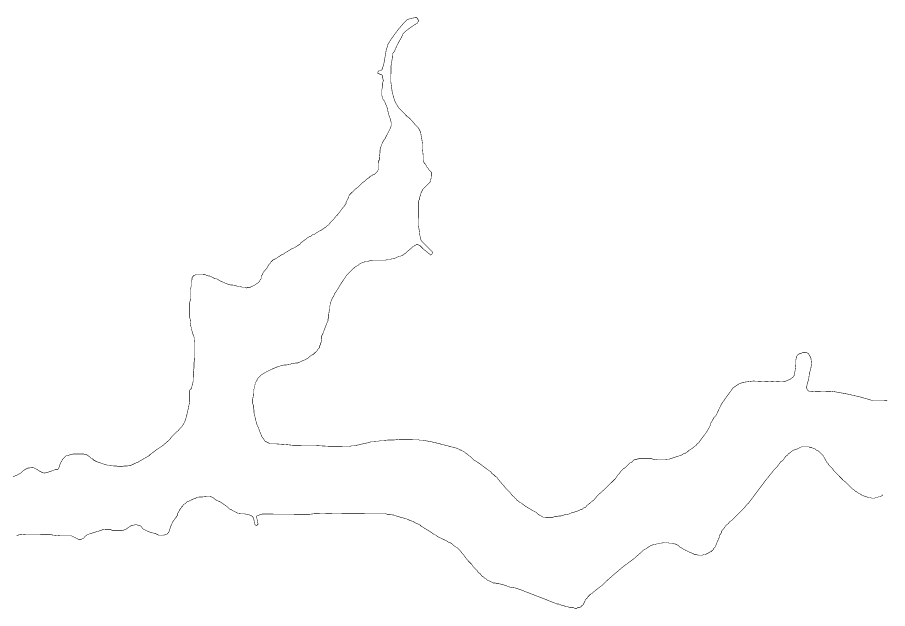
# Model space of a CAD drawing. Header units: metres. Extents: x 319816 to 366074, y 1739234 to 1838803.
# Drawn here: x 334669 to 339802, y 1814581 to 1818066 of the extents above; entities that cross this region are included whole.
import ezdxf

# ---------------------------------------------------------------- set-up
doc = ezdxf.new("R2010")
doc.units = ezdxf.units.M
doc.header["$MEASUREMENT"] = 0
doc.layers.add('HAZARDS LINE', color=1, linetype='Continuous')

msp = doc.modelspace()

# ---------------------------------------------------------------- linework, layer by layer
at = {"layer": 'HAZARDS LINE', "lineweight": 18, "const_width": 3}
for points in [[(334642.9, 1815357.7), (334671.3, 1815369.6), (334691.6, 1815381.6), (334703.8, 1815393.6), (334716, 1815401.6), (334732.2, 1815409.6), (334740.3, 1815409.5), (334752.5, 1815413.4), (334760.5, 1815413.4), (334768.6, 1815409.3), (334784.7, 1815401.1), (334796.8, 1815392.9), (334812.9, 1815384.7), (334820.9, 1815380.6), (334833.1, 1815380.5), (334849.3, 1815384.4), (334873.6, 1815392.3), (334881.7, 1815396.3), (334893.8, 1815400.2), (334906, 1815400.1), (334910, 1815404.1), (334914.1, 1815408.2), (334914.2, 1815412.2), (334918.3, 1815424.3), (334922.4, 1815436.4), (334938.8, 1815464.6), (334947, 1815472.6), (334955.1, 1815480.6), (334971.3, 1815484.5), (334983.5, 1815488.5), (334999.7, 1815492.4), (335060.3, 1815491.9), (335076.4, 1815487.8), (335084.5, 1815483.7), (335104.6, 1815467.3), (335112.6, 1815463.2), (335120.7, 1815455.1), (335124.7, 1815455.1), (335128.7, 1815451), (335136.8, 1815446.9), (335161, 1815438.6), (335173.1, 1815434.5), (335185.1, 1815430.3), (335201.3, 1815426.2), (335213.4, 1815426.1), (335225.5, 1815421.9), (335253.8, 1815421.7), (335265.9, 1815417.6), (335286.1, 1815417.4), (335298.3, 1815421.4), (335318.5, 1815421.2), (335330.6, 1815425.2), (335338.7, 1815425.1), (335363.1, 1815437), (335383.4, 1815445), (335395.5, 1815453), (335444.3, 1815480.9), (335448.3, 1815484.9), (335456.5, 1815492.9), (335501.2, 1815524.9), (335525.6, 1815540.9), (335554.1, 1815565), (335570.4, 1815581), (335578.5, 1815593.1), (335603, 1815617.1), (335611.1, 1815625.2), (335619.2, 1815629.1), (335623.4, 1815637.2), (335631.5, 1815645.2), (335639.6, 1815653.2), (335651.9, 1815673.4), (335656, 1815681.4), (335660.2, 1815693.5), (335664.3, 1815705.6), (335668.5, 1815721.8), (335676.8, 1815758.1), (335685.2, 1815798.5), (335685.8, 1815867.2), (335689.9, 1815875.2), (335693.9, 1815875.2), (335698.1, 1815887.3), (335702.3, 1815907.5), (335706.4, 1815919.6), (335706.9, 1815980.2), (335711, 1815996.4), (335711.3, 1816032.8), (335715.4, 1816044.9), (335716.3, 1816154), (335712.3, 1816162.1), (335712.4, 1816178.3), (335708.5, 1816190.5), (335704.5, 1816198.6), (335696.6, 1816227), (335696.7, 1816235), (335692.7, 1816243.2), (335688.8, 1816263.4), (335689, 1816283.6), (335685.1, 1816299.8), (335685.7, 1816384.7), (335689.9, 1816400.9), (335690.4, 1816465.6), (335694.6, 1816481.7), (335694.8, 1816510), (335698.9, 1816518.1), (335699, 1816530.2), (335703, 1816534.2), (335703.1, 1816538.2), (335707.1, 1816538.2), (335707.1, 1816542.3), (335711.2, 1816542.2), (335711.2, 1816546.3), (335715.3, 1816546.2), (335723.4, 1816550.2), (335775.9, 1816549.8), (335784, 1816545.7), (335788, 1816545.7), (335796.1, 1816541.6), (335804.2, 1816541.5), (335828.3, 1816529.2), (335836.4, 1816525.1), (335844.5, 1816525), (335872.6, 1816508.6), (335884.7, 1816504.5), (335892.8, 1816500.4), (335900.8, 1816496.3), (335917, 1816492.1), (335929.1, 1816488), (335945.2, 1816487.9), (335973.5, 1816479.5), (335981.6, 1816479.5), (335997.7, 1816475.3), (336013.9, 1816475.2), (336017.9, 1816471.1), (336021.9, 1816471.1), (336026, 1816475.1), (336042.2, 1816475), (336066.5, 1816486.9), (336074.6, 1816490.9), (336078.7, 1816494.9), (336086.8, 1816498.9), (336095, 1816506.9), (336099, 1816510.9), (336099.1, 1816515), (336107.3, 1816527), (336107.4, 1816539.2), (336115.5, 1816551.2), (336119.7, 1816563.3), (336144.1, 1816591.4), (336144.2, 1816595.5), (336152.3, 1816607.6), (336156.4, 1816611.6), (336160.5, 1816615.6), (336164.6, 1816623.6), (336168.7, 1816627.6), (336176.8, 1816635.7), (336193.1, 1816643.6), (336229.6, 1816667.6), (336241.8, 1816671.6), (336249.9, 1816679.6), (336258, 1816683.6), (336290.5, 1816703.5), (336302.7, 1816707.5), (336327.1, 1816723.5), (336335.2, 1816727.4), (336339.3, 1816735.5), (336371.8, 1816759.5), (336380, 1816767.5), (336388.1, 1816771.5), (336400.2, 1816775.5), (336408.4, 1816783.5), (336420.6, 1816787.4), (336444.9, 1816803.4), (336461.2, 1816811.4), (336465.2, 1816815.4), (336473.4, 1816819.4), (336477.4, 1816823.4), (336485.5, 1816827.4), (336493.7, 1816835.4), (336505.9, 1816843.4), (336514.1, 1816855.4), (336534.4, 1816875.5), (336546.7, 1816891.6), (336558.9, 1816903.6), (336571.2, 1816919.7), (336579.3, 1816931.8), (336595.7, 1816951.9), (336599.7, 1816955.9), (336603.8, 1816963.9), (336607.9, 1816967.9), (336608, 1816976), (336612.1, 1816984.1), (336620.3, 1817000.2), (336624.4, 1817004.2), (336624.4, 1817012.3), (336628.5, 1817020.3), (336632.6, 1817024.4), (336636.7, 1817028.4), (336644.8, 1817036.4), (336648.9, 1817040.4), (336661.1, 1817052.4), (336681.5, 1817068.5), (336689.6, 1817076.5), (336705.9, 1817092.5), (336718.1, 1817100.5), (336730.3, 1817112.6), (336742.5, 1817120.5), (336750.6, 1817128.6), (336770.9, 1817140.5), (336775, 1817140.5), (336779.1, 1817144.5), (336783.1, 1817148.5), (336787.2, 1817152.5), (336791.3, 1817156.6), (336795.4, 1817160.6), (336795.4, 1817164.6), (336799.5, 1817168.6), (336799.9, 1817221.2), (336803.9, 1817225.2), (336804, 1817237.3), (336808.3, 1817269.6), (336808.5, 1817285.8), (336812.6, 1817293.9), (336812.6, 1817302), (336816.7, 1817310), (336816.8, 1817318.1), (336820.9, 1817322.1), (336820.9, 1817326.1), (336829.1, 1817338.2), (336833.2, 1817346.3), (336837.2, 1817350.3), (336861.9, 1817398.6), (336870.1, 1817414.7), (336874.2, 1817426.8), (336874.3, 1817443), (336870.5, 1817463.2), (336858.6, 1817495.7), (336850.8, 1817532.1), (336834.9, 1817572.7), (336826.9, 1817580.8), (336819, 1817605.2), (336819.3, 1817641.5), (336823.4, 1817657.7), (336823.6, 1817677.9), (336827.8, 1817694), (336823.9, 1817710.2), (336823.9, 1817722.4), (336819.9, 1817726.4), (336811.9, 1817730.5), (336807.8, 1817730.6), (336803.8, 1817734.7), (336795.7, 1817734.7), (336795.8, 1817742.8), (336799.9, 1817750.9), (336808, 1817750.8), (336816.1, 1817754.8), (336820.2, 1817758.8), (336824.3, 1817762.8), (336824.3, 1817770.9), (336828.5, 1817783), (336832.7, 1817803.2), (336841.1, 1817851.6), (336845.3, 1817875.9), (336849.5, 1817887.9), (336853.6, 1817904.1), (336870, 1817932.3), (336910.9, 1817988.6), (336927.2, 1818008.6), (336951.7, 1818036.8), (336968, 1818052.8), (336992.3, 1818060.7), (337016.6, 1818064.6), (337024.7, 1818064.5), (337028.7, 1818060.4), (337032.7, 1818052.3), (337036.7, 1818048.2), (337036.7, 1818044.2), (337032.6, 1818040.2), (337028.5, 1818032.1), (337008.2, 1818020.2), (336979.7, 1818000.2), (336963.5, 1817988.2), (336955.3, 1817980.1), (336943.1, 1817968.1), (336934.8, 1817947.9), (336922.6, 1817927.8), (336906.1, 1817895.6), (336893.8, 1817867.4), (336881.5, 1817851.3), (336881.4, 1817831.1), (336877.1, 1817802.8), (336872.9, 1817778.6), (336872.2, 1817685.6), (336876, 1817657.3), (336879.8, 1817628.9), (336887.7, 1817596.5), (336899.5, 1817564.1), (336919.5, 1817531.6), (336939.6, 1817511.2), (336951.6, 1817499), (336967.6, 1817482.7), (336979.7, 1817474.5), (336995.7, 1817458.2), (337015.8, 1817433.8), (337035.8, 1817413.4), (337047.8, 1817389.1), (337051.6, 1817364.8), (337055.5, 1817344.6), (337059.3, 1817316.2), (337059.1, 1817287.9), (337062.9, 1817251.5), (337062.7, 1817223.2), (337066.6, 1817211), (337074.6, 1817202.9), (337082.6, 1817190.7), (337082.6, 1817186.7), (337090.6, 1817178.5), (337094.6, 1817170.4), (337102.6, 1817162.2), (337106.6, 1817158.2), (337110.6, 1817154.1), (337110.4, 1817117.7), (337106.2, 1817109.7), (337106.2, 1817101.6), (337102.1, 1817093.5), (337098, 1817089.5), (337093.9, 1817085.5), (337089.9, 1817081.5), (337077.6, 1817069.4), (337073.6, 1817065.4), (337069.5, 1817061.4), (337065.4, 1817057.4), (337061.3, 1817053.4), (337057.2, 1817045.3), (337053.1, 1817037.3), (337049, 1817029.2), (337049, 1817021.1), (337044.9, 1817013.1), (337040.7, 1817001), (337040.7, 1816992.9), (337036.6, 1816984.8), (337035.4, 1816839.3), (337043.1, 1816782.6), (337047, 1816762.4), (337050.9, 1816750.2), (337058.9, 1816742.1), (337071, 1816729.9), (337095, 1816705.4), (337107.1, 1816693.2), (337115.1, 1816685), (337119.1, 1816681), (337115, 1816672.9), (337110.9, 1816668.9), (337106.9, 1816664.9), (337102.8, 1816669), (337062.7, 1816701.6), (337042.6, 1816722), (337030.5, 1816726.1), (337022.4, 1816726.2), (337002.1, 1816714.2), (336994, 1816706.2), (336969.6, 1816686.2), (336957.4, 1816674.1), (336949.2, 1816670.1), (336945.2, 1816666.1), (336928.9, 1816658.2), (336920.8, 1816658.2), (336912.7, 1816654.2), (336896.5, 1816646.3), (336884.3, 1816642.3), (336876.3, 1816642.4), (336864.1, 1816638.5), (336852, 1816638.5), (336839.8, 1816634.6), (336767, 1816635.2), (336746.8, 1816631.3), (336734.6, 1816627.3), (336722.5, 1816627.4), (336714.4, 1816623.4), (336710.4, 1816623.5), (336686, 1816611.5), (336677.9, 1816603.5), (336669.7, 1816599.5), (336657.6, 1816591.5), (336649.4, 1816583.5), (336637.2, 1816571.5), (336612.7, 1816547.4), (336604.6, 1816535.3), (336596.4, 1816523.3), (336580, 1816499.1), (336555.5, 1816458.9), (336539.1, 1816434.8), (336535, 1816422.7), (336526.8, 1816410.6), (336522.7, 1816398.5), (336518.6, 1816390.4), (336514.4, 1816378.3), (336514.4, 1816370.2), (336510.3, 1816362.2), (336510.1, 1816346), (336505.9, 1816317.8), (336505.7, 1816293.5), (336501.6, 1816289.5), (336501.5, 1816277.4), (336493.3, 1816261.2), (336489.2, 1816249.1), (336476.8, 1816216.9), (336472.7, 1816204.8), (336468.5, 1816196.7), (336464.4, 1816188.7), (336464.3, 1816172.5), (336460.1, 1816148.3), (336456, 1816140.2), (336456, 1816136.2), (336451.8, 1816128.1), (336451.8, 1816120), (336447.7, 1816116), (336443.6, 1816112), (336439.5, 1816104), (336435.5, 1816100), (336431.4, 1816095.9), (336427.3, 1816091.9), (336419.2, 1816083.9), (336415.1, 1816079.9), (336407, 1816075.9), (336394.8, 1816067.9), (336386.6, 1816059.9), (336374.4, 1816051.9), (336366.3, 1816047.9), (336358.2, 1816043.9), (336346.1, 1816040), (336337.9, 1816036), (336321.7, 1816028.1), (336309.6, 1816028.1), (336285.3, 1816024.3), (336277.2, 1816020.3), (336252.9, 1816016.5), (336240.8, 1816016.5), (336224.6, 1816012.6), (336200.3, 1816004.7), (336192.1, 1816000.8), (336180, 1815996.8), (336171.9, 1815992.8), (336155.6, 1815984.9), (336131.3, 1815972.9), (336119.1, 1815964.9), (336111, 1815960.9), (336102.8, 1815952.9), (336098.8, 1815948.9), (336094.7, 1815944.9), (336090.6, 1815940.9), (336086.5, 1815936.9), (336082.4, 1815928.8), (336082.4, 1815924.8), (336078.3, 1815920.8), (336074.2, 1815912.7), (336074.2, 1815904.6), (336070.1, 1815900.6), (336070, 1815892.5), (336065.9, 1815884.5), (336065.9, 1815876.4), (336061.7, 1815868.3), (336061.5, 1815840), (336057.3, 1815815.8), (336057.1, 1815791.5), (336061.1, 1815779.4), (336060.9, 1815763.2), (336064.9, 1815751), (336064.8, 1815734.9), (336068.7, 1815718.7), (336072.6, 1815702.5), (336076.5, 1815686.3), (336080.5, 1815674.1), (336084.4, 1815657.9), (336092.4, 1815645.7), (336096.3, 1815629.5), (336100.3, 1815621.4), (336112.2, 1815593), (336124.2, 1815576.7), (336128.2, 1815568.6), (336160.4, 1815552.2), (336192.7, 1815551.9), (336257.4, 1815547.4), (336297.8, 1815543), (336427.1, 1815542), (336507.9, 1815537.4), (336629.2, 1815536.4), (336641.4, 1815540.4), (336657.5, 1815540.3), (336689.9, 1815548.1), (336726.4, 1815555.9), (336742.6, 1815559.8), (336754.7, 1815563.8), (336770.9, 1815563.6), (336783.1, 1815567.6), (336799.2, 1815567.5), (336811.4, 1815571.4), (336827.6, 1815571.3), (336859.9, 1815575.1), (336892.3, 1815574.8), (336924.6, 1815578.6), (337029.7, 1815577.8), (337041.8, 1815573.7), (337062.1, 1815573.5), (337082.2, 1815569.3), (337106.5, 1815565.1), (337142.8, 1815556.7), (337158.9, 1815552.6), (337207.3, 1815540.1), (337239.6, 1815531.7), (337255.7, 1815527.6), (337267.8, 1815523.4), (337275.9, 1815519.3), (337279.9, 1815515.2), (337288, 1815515.2), (337292, 1815511.1), (337300.1, 1815507), (337308.1, 1815502.9), (337316.1, 1815494.7), (337324.2, 1815490.6), (337332.2, 1815482.5), (337340.3, 1815478.4), (337360.3, 1815458), (337392.5, 1815437.6), (337420.6, 1815417.1), (337464.9, 1815384.4), (337468.8, 1815376.3), (337476.9, 1815372.2), (337480.9, 1815368.1), (337488.9, 1815360), (337497, 1815355.9), (337505, 1815343.7), (337529, 1815315.2), (337537, 1815307.1), (337549, 1815290.8), (337577.1, 1815262.3), (337589.1, 1815246), (337597.2, 1815241.9), (337601.2, 1815233.8), (337609.2, 1815229.7), (337613.2, 1815221.6), (337621.2, 1815217.4), (337629.3, 1815209.3), (337637.3, 1815205.2), (337649.4, 1815197), (337665.5, 1815184.8), (337705.7, 1815160.2), (337713.7, 1815156.1), (337721.8, 1815152), (337729.9, 1815147.9), (337741.9, 1815135.7), (337749.9, 1815131.5), (337754, 1815127.5), (337758, 1815127.4), (337762, 1815123.4), (337766, 1815123.3), (337770.1, 1815119.3), (337826.7, 1815118.8), (337838.8, 1815122.8), (337850.9, 1815122.7), (337863.1, 1815126.6), (337875.2, 1815126.5), (337899.5, 1815134.4), (337923.8, 1815138.3), (337940.1, 1815146.3), (337956.3, 1815150.2), (337968.4, 1815154.1), (337980.6, 1815158.1), (337992.8, 1815166.1), (338000.9, 1815166), (338004.9, 1815170), (338009, 1815174), (338017.1, 1815178), (338021.2, 1815178), (338025.2, 1815182), (338029.3, 1815190), (338037.5, 1815194), (338045.6, 1815202), (338065.9, 1815218.1), (338074.1, 1815226.1), (338090.4, 1815246.2), (338139.3, 1815290.3), (338147.4, 1815298.3), (338171.9, 1815322.4), (338188.1, 1815338.4), (338192.2, 1815342.4), (338196.3, 1815346.4), (338212.7, 1815370.6), (338216.7, 1815374.6), (338220.8, 1815378.6), (338233, 1815394.7), (338241.2, 1815402.7), (338253.4, 1815410.7), (338261.5, 1815418.7), (338273.8, 1815430.8), (338281.9, 1815438.8), (338290, 1815442.8), (338298.1, 1815446.7), (338302.2, 1815454.8), (338310.4, 1815458.8), (338318.4, 1815458.7), (338326.6, 1815462.7), (338330.6, 1815462.7), (338334.7, 1815466.7), (338407.4, 1815466.1), (338415.5, 1815462), (338443.8, 1815457.7), (338492.3, 1815457.4), (338500.4, 1815461.4), (338512.5, 1815461.3), (338549, 1815473.1), (338561.1, 1815477.1), (338585.5, 1815485), (338597.6, 1815492.9), (338609.8, 1815496.9), (338622, 1815504.9), (338630.1, 1815512.9), (338642.3, 1815520.9), (338654.5, 1815528.9), (338662.7, 1815536.9), (338670.8, 1815540.9), (338674.9, 1815544.9), (338679, 1815553), (338687.1, 1815556.9), (338695.3, 1815569), (338732, 1815617.3), (338748.4, 1815645.4), (338756.6, 1815661.5), (338760.8, 1815677.7), (338769, 1815689.7), (338777.2, 1815705.9), (338789.4, 1815717.9), (338793.5, 1815725.9), (338822.3, 1815786.4), (338859, 1815838.7), (338891.7, 1815882.9), (338928.3, 1815906.9), (338952.6, 1815914.8), (339009.3, 1815922.4), (339106.3, 1815917.6), (339166.9, 1815921.2), (339199.3, 1815920.9), (339227.7, 1815932.8), (339243.9, 1815944.9), (339252.1, 1815956.9), (339256.3, 1815981.1), (339260.7, 1816017.5), (339260.9, 1816045.8), (339265.1, 1816066), (339269.2, 1816074), (339285.4, 1816086), (339293.5, 1816086), (339301.6, 1816090), (339321.9, 1816089.8), (339333.9, 1816085.7), (339341.9, 1816073.5), (339349.9, 1816057.2), (339353.7, 1816024.9), (339349.4, 1815996.6), (339341.1, 1815968.4), (339336.8, 1815932), (339328.5, 1815907.8), (339324.3, 1815883.6), (339328.3, 1815871.4), (339336.3, 1815863.3), (339356.5, 1815859.1), (339372.6, 1815859), (339473.7, 1815862.2), (339566.6, 1815845.3), (339639.2, 1815828.6), (339711.8, 1815807.8), (339772.4, 1815807.3), (339800.8, 1815809.1)], [(339773.3, 1815251.6), (339773.3, 1815247.5), (339769.2, 1815247.5), (339765.2, 1815243.5), (339761.1, 1815243.6), (339757, 1815239.6), (339749, 1815239.6), (339740.8, 1815235.6), (339732.8, 1815235.7), (339724.6, 1815231.7), (339708.5, 1815231.8), (339700.4, 1815236), (339688.3, 1815236), (339676.2, 1815240.2), (339664.1, 1815244.3), (339652, 1815248.5), (339639.9, 1815256.6), (339623.8, 1815264.8), (339619.8, 1815268.9), (339611.8, 1815273), (339603.7, 1815281.2), (339595.7, 1815285.3), (339567.6, 1815313.8), (339555.6, 1815326), (339539.5, 1815338.3), (339527.5, 1815350.5), (339511.4, 1815366.8), (339487.4, 1815391.2), (339475.4, 1815407.5), (339463.3, 1815419.7), (339455.3, 1815427.9), (339451.3, 1815436), (339443.3, 1815444.1), (339427.3, 1815472.6), (339423.4, 1815480.7), (339419.4, 1815484.8), (339411.3, 1815492.9), (339407.3, 1815497), (339399.3, 1815505.1), (339395.3, 1815509.2), (339383.2, 1815513.3), (339375.2, 1815521.5), (339363.1, 1815525.6), (339355, 1815529.7), (339342.9, 1815529.8), (339338.9, 1815533.9), (339294.4, 1815534.2), (339270.1, 1815522.3), (339245.8, 1815514.4), (339233.6, 1815506.4), (339229.5, 1815502.4), (339225.4, 1815498.4), (339217.3, 1815494.4), (339213.2, 1815486.4), (339201, 1815478.4), (339184.6, 1815454.2), (339172.5, 1815446.2), (339148, 1815414.1), (339131.7, 1815398), (339119.4, 1815382), (339103.1, 1815361.9), (339086.8, 1815341.8), (339029.6, 1815265.4), (339005.1, 1815233.2), (338992.8, 1815217.2), (338980.6, 1815201.1), (338968.3, 1815189), (338956.1, 1815173), (338943.9, 1815160.9), (338931.6, 1815148.9), (338882.8, 1815100.7), (338870.6, 1815092.8), (338862.4, 1815080.7), (338850.2, 1815072.7), (338833.8, 1815048.6), (338825.7, 1815040.5), (338821.6, 1815032.5), (338821.6, 1815028.4), (338817.5, 1815020.4), (338813.4, 1815016.4), (338809.2, 1815000.2), (338796.9, 1814972), (338792.8, 1814964), (338788.6, 1814951.9), (338784.5, 1814943.8), (338780.5, 1814939.8), (338776.4, 1814935.8), (338776.3, 1814931.7), (338768.2, 1814923.7), (338764.1, 1814919.7), (338760.1, 1814915.7), (338756, 1814915.7), (338751.9, 1814911.7), (338735.7, 1814903.8), (338727.6, 1814899.8), (338719.5, 1814899.8), (338711.4, 1814895.9), (338683.1, 1814896.1), (338671, 1814900.2), (338662.9, 1814900.3), (338654.9, 1814904.4), (338646.8, 1814908.5), (338634.7, 1814912.6), (338618.6, 1814920.8), (338614.6, 1814920.9), (338610.5, 1814924.9), (338602.5, 1814929), (338594.4, 1814933.2), (338574.3, 1814945.4), (338566.3, 1814953.6), (338558.2, 1814957.7), (338554.2, 1814957.7), (338550.2, 1814961.8), (338546.1, 1814961.8), (338534.1, 1814966), (338513.8, 1814966.1), (338505.8, 1814970.2), (338481.5, 1814970.4), (338469.4, 1814966.5), (338457.2, 1814966.6), (338449.1, 1814962.6), (338441, 1814962.6), (338432.9, 1814958.7), (338424.8, 1814958.7), (338412.7, 1814954.8), (338396.5, 1814946.8), (338384.3, 1814938.8), (338380.2, 1814934.8), (338372.1, 1814930.8), (338364, 1814926.8), (338359.9, 1814922.8), (338347.7, 1814910.8), (338323.3, 1814890.8), (338311, 1814878.7), (338278.5, 1814854.7), (338246, 1814830.7), (338217.5, 1814806.7), (338189, 1814782.6), (338152.4, 1814750.6), (338119.8, 1814718.5), (338103.5, 1814706.5), (338066.9, 1814678.4), (338058.8, 1814670.4), (338050.7, 1814666.4), (338042.5, 1814658.4), (338034.4, 1814650.4), (338030.3, 1814642.3), (338022.1, 1814634.3), (338018, 1814630.3), (338018, 1814626.3), (338009.8, 1814610.2), (338005.7, 1814602.1), (338001.6, 1814598.1), (337997.6, 1814598.1), (337997.5, 1814594.1), (337993.5, 1814590.1), (337989.4, 1814590.1), (337985.4, 1814586.1), (337973.2, 1814586.2), (337969.2, 1814582.2), (337957, 1814582.3), (337949, 1814586.4), (337928.8, 1814586.5), (337916.7, 1814590.7), (337884.4, 1814599), (337872.3, 1814603.1), (337864.2, 1814607.2), (337852.1, 1814607.3), (337844.1, 1814611.4), (337832, 1814615.6), (337771.5, 1814640.3), (337759.4, 1814644.4), (337642.5, 1814689.8), (337606.2, 1814702.2), (337578, 1814706.5), (337529.6, 1814723), (337509.4, 1814727.2), (337497.3, 1814727.3), (337489.2, 1814731.4), (337477.1, 1814731.5), (337452.9, 1814743.8), (337448.9, 1814743.9), (337440.8, 1814748), (337436.8, 1814752), (337432.8, 1814756.1), (337424.8, 1814760.2), (337420.8, 1814764.3), (337416.7, 1814768.4), (337408.7, 1814772.5), (337400.7, 1814784.7), (337388.6, 1814792.9), (337380.6, 1814805), (337356.6, 1814829.5), (337348.6, 1814841.7), (337340.6, 1814849.8), (337328.5, 1814862.1), (337320.5, 1814870.2), (337300.5, 1814898.7), (337288.5, 1814910.9), (337284.5, 1814919), (337276.5, 1814927.1), (337272.5, 1814931.2), (337264.4, 1814939.4), (337256.4, 1814943.5), (337244.3, 1814951.7), (337236.3, 1814959.8), (337224.2, 1814968), (337212.1, 1814972.1), (337200.1, 1814980.3), (337147.7, 1815005), (337139.7, 1815013.1), (337127.6, 1815017.2), (337111.5, 1815029.5), (337051.2, 1815066.4), (337043.1, 1815074.5), (337035.1, 1815078.6), (337023, 1815082.7), (337014.9, 1815086.9), (337002.9, 1815095), (336986.7, 1815099.2), (336970.6, 1815107.4), (336958.5, 1815111.5), (336926.3, 1815119.9), (336914.2, 1815124), (336898, 1815128.2), (336890, 1815132.3), (336881.9, 1815132.4), (336869.8, 1815136.5), (336849.6, 1815136.7), (336841.5, 1815140.8), (336538.3, 1815143.1), (336421.1, 1815140), (336388.7, 1815136.2), (336113.8, 1815138.3), (336101.7, 1815134.3), (336089.5, 1815130.4), (336081.4, 1815126.4), (336077.3, 1815122.4), (336081.3, 1815114.3), (336085.2, 1815098.1), (336089.1, 1815077.8), (336085, 1815073.8), (336076.9, 1815069.8), (336072.9, 1815073.9), (336068.9, 1815078), (336065, 1815102.3), (336061.1, 1815114.4), (336057.1, 1815122.5), (336045, 1815130.7), (336032.9, 1815134.9), (336008.7, 1815139.1), (335984.5, 1815139.3), (335976.4, 1815143.4), (335968.3, 1815143.5), (335960.3, 1815147.6), (335952.2, 1815151.7), (335936.1, 1815159.9), (335932.1, 1815163.9), (335928.1, 1815164), (335920, 1815168.1), (335916, 1815172.2), (335908, 1815180.3), (335867.8, 1815208.9), (335839.6, 1815221.3), (335819.5, 1815237.6), (335803.3, 1815241.8), (335791.2, 1815241.9), (335754.8, 1815238.1), (335738.6, 1815238.2), (335726.5, 1815234.3), (335718.3, 1815230.3), (335706.2, 1815226.3), (335698.1, 1815222.4), (335681.8, 1815214.4), (335669.7, 1815210.4), (335661.5, 1815202.4), (335657.5, 1815198.4), (335649.3, 1815194.4), (335645.2, 1815186.4), (335637.1, 1815178.4), (335633, 1815170.3), (335628.9, 1815166.3), (335624.8, 1815158.2), (335612.5, 1815138.1), (335612.5, 1815130), (335608.4, 1815122), (335604.3, 1815118), (335583.9, 1815089.8), (335579.7, 1815077.7), (335575.6, 1815069.7), (335571.5, 1815057.6), (335563.2, 1815033.4), (335555, 1815021.3), (335546.9, 1815017.3), (335530.7, 1815013.4), (335502.4, 1815013.6), (335486.3, 1815021.8), (335454, 1815030.2), (335433.9, 1815038.4), (335409.7, 1815050.7), (335397.7, 1815067), (335385.6, 1815071.1), (335369.5, 1815075.3), (335345.2, 1815071.4), (335337.1, 1815067.5), (335324.9, 1815059.5), (335308.6, 1815047.5), (335284.3, 1815039.6), (335227.7, 1815040), (335219.7, 1815048.1), (335179.3, 1815048.5), (335159, 1815040.5), (335106.3, 1815024.8), (335082, 1815016.9), (335077.9, 1815012.8), (335065.7, 1815004.9), (335061.6, 1814996.8), (335053.5, 1814992.8), (335045.4, 1814988.8), (335029.2, 1814989), (335013.1, 1814997.2), (335005.1, 1815001.3), (334989, 1815009.5), (334920.2, 1815010), (334875.8, 1815014.4), (334863.7, 1815018.5), (334722.2, 1815019.6), (334681.8, 1815015.9), (334665.6, 1815012)]]:
    msp.add_lwpolyline(points, dxfattribs=at)

doc.saveas('drawing.dxf')
